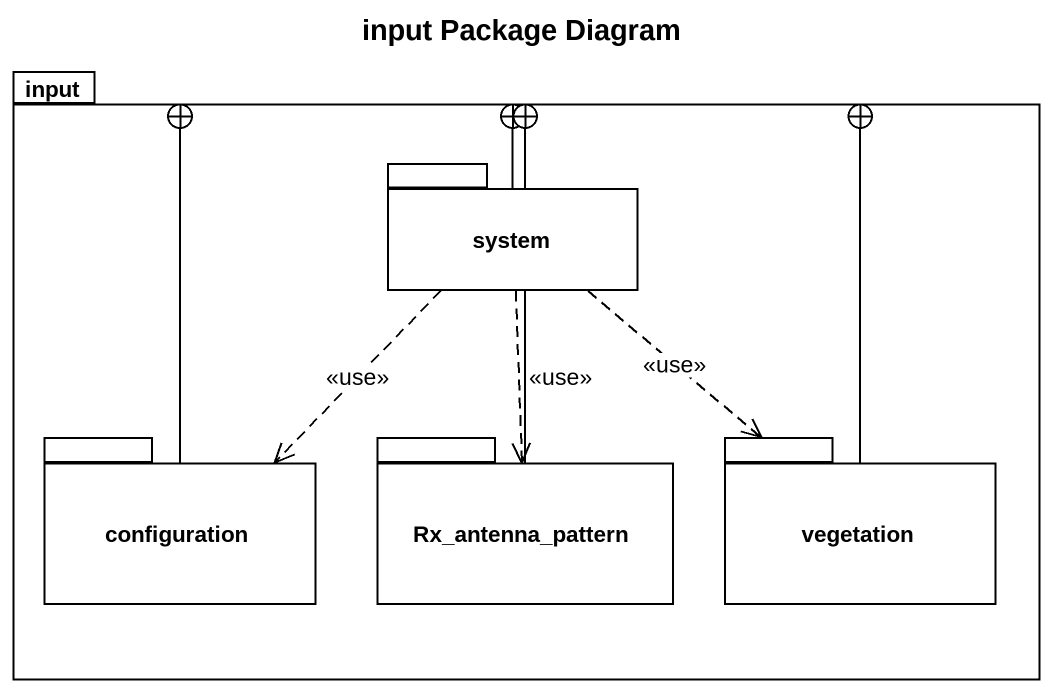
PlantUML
@startuml
title input Package Diagram
package input {
  package system {
  }
  package configuration {
  }
  package Rx_antenna_pattern {
  }
  package vegetation {
  }
}
system --+ input
system ..> configuration : <<use>>
system ..> Rx_antenna_pattern : <<use>>
system ..> vegetation : <<use>>
configuration -right-+ input
Rx_antenna_pattern -up-+ input
vegetation -left-+ input
@enduml
